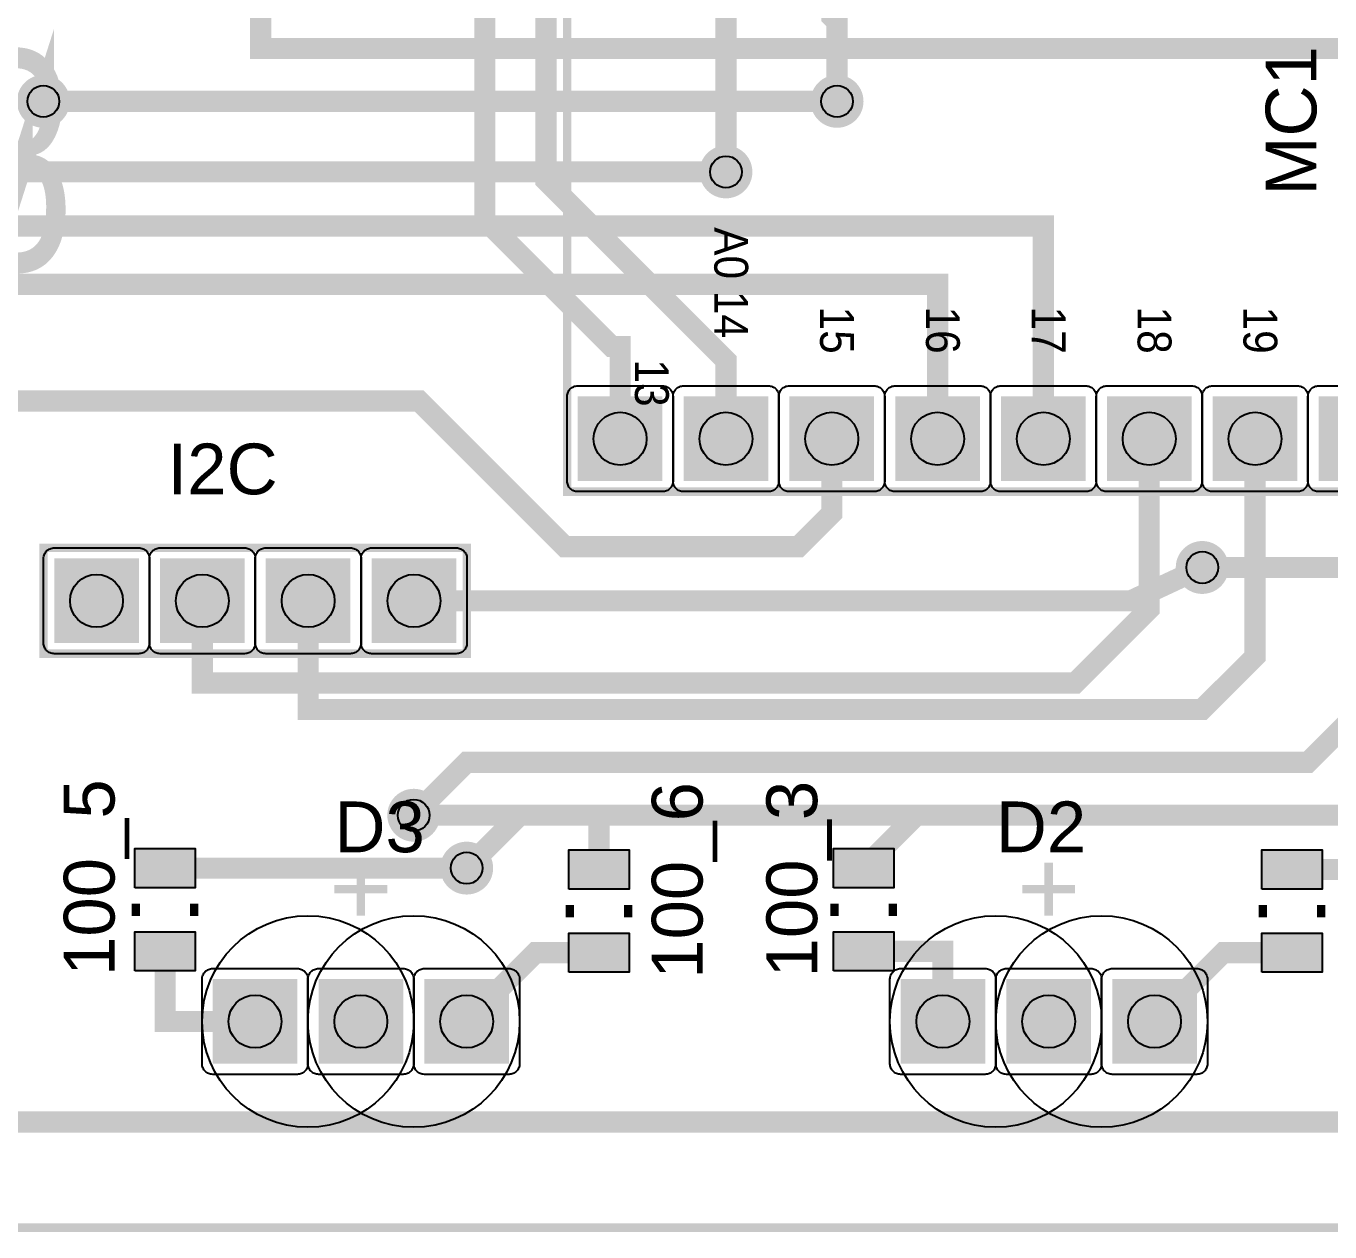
# Model space of a CAD drawing. Header units: inches. Extents: x -1.68 to 1.68, y -1.15 to 1.15.
# Drawn here: x -0.399 to 0.833, y -1.151 to -0.011 of the extents above; entities that cross this region are included whole.
import ezdxf

# ---------------------------------------------------------------- set-up
doc = ezdxf.new("R2010")
doc.units = ezdxf.units.IN
doc.layers.get('0').update_dxf_attribs({"linetype": 'CONTINUOUS'})

# ---------------------------------------------------------------- blocks, each defined once
blk = doc.blocks.new('RPAD')
blk.add_trace([(-0.5, -0.5), (-0.5, 0.5), (0.5, -0.5), (0.5, 0.5)])
blk = doc.blocks.new('EPAD')
at = {"const_width": 0.5}
blk.add_lwpolyline([(-0.25, 0, 1), (0.25, 0, 1)], format="xyb", close=True, dxfattribs=at)

msp = doc.modelspace()

# ---------------------------------------------------------------- linework, layer by layer
for points, const_width in [([(-1.6775, -1.1475), (1.6775, -1.1475), (1.6775, 1.1475), (-1.6775, 1.1475), (-1.6775, -1.1475)], 0.008), ([(-1.6775, -1.1475), (1.6775, -1.1475), (1.6775, 1.1475), (-1.6775, 1.1475), (-1.6775, -1.1475)], 0.008), ([(-1.6775, -1.1475), (1.6775, -1.1475), (1.6775, 1.1475), (-1.6775, 1.1475), (-1.6775, -1.1475)], 0.008), ([(0.1625, -0.401516), (0.1625, -0.314311), (0.154626, -0.314311), (0.034626, -0.194311), (0.034626, 0.383445), (0.084626, 0.433445), (0.586594, 0.433445)], 0.02), ([(0.2625, -0.401516), (0.2625, -0.3275), (0.0925, -0.1575), (0.0925, 0.320453), (0.1425, 0.370453), (0.68502, 0.370453)], 0.02), ([(0.1125, -0.451516), (1.5125, -0.451516), (1.5125, 0.248484), (0.1125, 0.248484), (0.1125, -0.451516)], 0.008), ([(0.1125, -0.451516), (1.5125, -0.451516), (1.5125, 0.248484), (0.1125, 0.248484), (0.1125, -0.451516)], 0.008), ([(0.1125, -0.451516), (1.5125, -0.451516), (1.5125, 0.248484), (0.1125, 0.248484), (0.1125, -0.451516)], 0.008), ([(0.2625, -0.149232), (0.2625, 0.198484)], 0.02), ([(0.3625, 0.198484), (0.3625, -0.0025), (0.3675, -0.0075), (0.3675, -0.0825)], 0.02), ([(-0.177185, 0.118484), (-0.177185, 0.051854), (-0.177185, -0.0325), (0.9175, -0.0325), (0.9675, 0.0175)], 0.02), ([(-0.3825, -0.0825), (-0.3825, -0.078366), (-0.425217, -0.212224), (-0.425217, -0.901201)], 0.02), ([(0.3675, -0.0825), (-0.3825, -0.0825)], 0.02), ([(-0.602382, -0.149232), (0.2625, -0.149232)], 0.02), ([(0.5625, -0.401516), (0.5625, -0.200413), (-1.110256, -0.200413), (-1.159862, -0.25002), (-1.159862, -0.409075)], 0.02), ([(0.4625, -0.401516), (0.4625, -0.255531), (-1.035453, -0.255531), (-1.059862, -0.279941), (-1.059862, -0.409075)], 0.02), ([(0.3625, -0.401516), (0.3625, -0.472067), (0.331004, -0.503563), (0.110217, -0.503563), (-0.027579, -0.365768), (-0.826791, -0.365768)], 0.02), ([(-0.232303, -0.554744), (-0.232303, -0.6325), (0.5925, -0.6325), (0.6625, -0.5625), (0.6625, -0.401516)], 0.02), ([(0.7625, -0.401516), (0.7625, -0.6075), (0.7125, -0.6575), (-0.132303, -0.6575), (-0.132303, -0.554744)], 0.02), ([(-0.0325, -0.7575), (0.0175, -0.7075), (0.1425, -0.7075), (0.8125, -0.7075), (0.8625, -0.6575), (0.8625, -0.401516)], 0.02), ([(0.0175, -0.8075), (0.0675, -0.7575), (0.88876, -0.7575), (0.93876, -0.7075), (0.93876, -0.401516), (0.9625, -0.401516)], 0.02), ([(1.1625, -0.401516), (1.1625, -0.6875), (1.0925, -0.7575), (0.4425, -0.7575), (0.3925, -0.8075)], 0.02), ([(-0.382303, -0.604744), (0.017697, -0.604744), (0.017697, -0.504744), (-0.382303, -0.504744), (-0.382303, -0.604744)], 0.008), ([(-0.382303, -0.604744), (0.017697, -0.604744), (0.017697, -0.504744), (-0.382303, -0.504744), (-0.382303, -0.604744)], 0.008), ([(-0.382303, -0.604744), (0.017697, -0.604744), (0.017697, -0.504744), (-0.382303, -0.504744), (-0.382303, -0.604744)], 0.008), ([(0.712579, -0.523248), (0.645256, -0.554744), (-0.032303, -0.554744)], 0.02), ([(1.118091, -0.523248), (0.712579, -0.523248)], 0.02), ([(1.4625, -0.6575), (1.4625, -0.6525), (1.4425, -0.7375), (1.437803, -1.047505), (-0.5025, -1.0475), (-0.5025, -0.8775)], 0.02), ([(-0.0325, -0.7575), (0.1425, -0.7575), (0.1425, -0.80876)], 0.02), ([(0.0175, -0.8075), (-0.2675, -0.8075)], 0.02), ([(-0.0825, -0.8025), (-0.0825, -0.8525)], 0.008), ([(-0.0825, -0.8025), (-0.0825, -0.8525)], 0.008), ([(-0.0825, -0.8025), (-0.0825, -0.8525)], 0.008), ([(0.5675, -0.8025), (0.5675, -0.8525)], 0.008), ([(0.5675, -0.8025), (0.5675, -0.8525)], 0.008), ([(0.5675, -0.8025), (0.5675, -0.8525)], 0.008), ([(0.7975, -0.80876), (0.8925, -0.80876), (0.89376, -0.8075)], 0.02), ([(-0.1075, -0.8275), (-0.0575, -0.8275)], 0.008), ([(-0.1075, -0.8275), (-0.0575, -0.8275)], 0.008), ([(-0.1075, -0.8275), (-0.0575, -0.8275)], 0.008), ([(0.5425, -0.8275), (0.5925, -0.8275)], 0.008), ([(0.5425, -0.8275), (0.5925, -0.8275)], 0.008), ([(0.5425, -0.8275), (0.5925, -0.8275)], 0.008), ([(-0.295059, -0.852776), (-0.295059, -0.840965)], 0.007874), ([(-0.295059, -0.852776), (-0.295059, -0.840965)], 0.007874), ([(-0.295059, -0.852776), (-0.295059, -0.840965)], 0.007874), ([(-0.239941, -0.852776), (-0.239941, -0.840965)], 0.007874), ([(-0.239941, -0.852776), (-0.239941, -0.840965)], 0.007874), ([(-0.239941, -0.852776), (-0.239941, -0.840965)], 0.007874), ([(0.364941, -0.852776), (0.364941, -0.840965)], 0.007874), ([(0.364941, -0.852776), (0.364941, -0.840965)], 0.007874), ([(0.364941, -0.852776), (0.364941, -0.840965)], 0.007874), ([(0.420059, -0.852776), (0.420059, -0.840965)], 0.007874), ([(0.420059, -0.852776), (0.420059, -0.840965)], 0.007874), ([(0.420059, -0.852776), (0.420059, -0.840965)], 0.007874), ([(0.114941, -0.854035), (0.114941, -0.842224)], 0.007874), ([(0.114941, -0.854035), (0.114941, -0.842224)], 0.007874), ([(0.114941, -0.854035), (0.114941, -0.842224)], 0.007874), ([(0.170059, -0.854035), (0.170059, -0.842224)], 0.007874), ([(0.170059, -0.854035), (0.170059, -0.842224)], 0.007874), ([(0.170059, -0.854035), (0.170059, -0.842224)], 0.007874), ([(0.769941, -0.854035), (0.769941, -0.842224)], 0.007874), ([(0.769941, -0.854035), (0.769941, -0.842224)], 0.007874), ([(0.769941, -0.854035), (0.769941, -0.842224)], 0.007874), ([(0.825059, -0.854035), (0.825059, -0.842224)], 0.007874), ([(0.825059, -0.854035), (0.825059, -0.842224)], 0.007874), ([(0.825059, -0.854035), (0.825059, -0.842224)], 0.007874), ([(-0.1825, -0.9525), (-0.2675, -0.9525), (-0.2675, -0.88624)], 0.02), ([(0.0175, -0.9525), (0.0825, -0.8875), (0.1425, -0.8875)], 0.02), ([(0.4675, -0.9525), (0.4675, -0.88624), (0.3925, -0.88624)], 0.02), ([(0.6675, -0.9525), (0.7325, -0.8875), (0.7975, -0.8875)], 0.02)]:
    msp.add_lwpolyline(points, dxfattribs=dict(const_width=const_width))
for points in [[(0.2025, -0.451516), (0.1225, -0.451516), (0.121461, -0.451465), (0.120456, -0.451317), (0.119489, -0.451075), (0.118565, -0.450744), (0.117688, -0.45033), (0.116864, -0.449835), (0.116096, -0.449265), (0.115391, -0.448625), (0.11475, -0.447919), (0.114181, -0.447152), (0.113687, -0.446328), (0.113272, -0.445451), (0.112941, -0.444527), (0.112699, -0.44356), (0.11255, -0.442555), (0.1125, -0.441516), (0.1125, -0.361516), (0.11255, -0.360476), (0.112699, -0.359471), (0.112941, -0.358504), (0.113272, -0.35758), (0.113687, -0.356704), (0.114181, -0.35588), (0.11475, -0.355113), (0.115391, -0.354406), (0.116096, -0.353766), (0.116864, -0.353197), (0.117688, -0.352702), (0.118565, -0.352287), (0.119489, -0.351957), (0.120456, -0.351715), (0.121461, -0.351566), (0.1225, -0.351516), (0.2025, -0.351516), (0.203539, -0.351566), (0.204544, -0.351715), (0.205511, -0.351957), (0.206435, -0.352287), (0.207312, -0.352702), (0.208136, -0.353197), (0.208904, -0.353766), (0.209609, -0.354406), (0.21025, -0.355113), (0.210819, -0.35588), (0.211313, -0.356704), (0.211728, -0.35758), (0.212059, -0.358504), (0.212301, -0.359471), (0.21245, -0.360476), (0.2125, -0.361516), (0.2125, -0.441516), (0.21245, -0.442555), (0.212301, -0.44356), (0.212059, -0.444527), (0.211728, -0.445451), (0.211313, -0.446328), (0.210819, -0.447152), (0.21025, -0.447919), (0.209609, -0.448625), (0.208904, -0.449265), (0.208136, -0.449835), (0.207312, -0.45033), (0.206435, -0.450744), (0.205511, -0.451075), (0.204544, -0.451317), (0.203539, -0.451465), (0.2025, -0.451516)], [(0.3025, -0.451516), (0.2225, -0.451516), (0.221461, -0.451465), (0.220456, -0.451317), (0.219489, -0.451075), (0.218565, -0.450744), (0.217688, -0.45033), (0.216864, -0.449835), (0.216096, -0.449265), (0.215391, -0.448625), (0.21475, -0.447919), (0.214181, -0.447152), (0.213687, -0.446328), (0.213272, -0.445451), (0.212941, -0.444527), (0.212699, -0.44356), (0.21255, -0.442555), (0.2125, -0.441516), (0.2125, -0.361516), (0.21255, -0.360476), (0.212699, -0.359471), (0.212941, -0.358504), (0.213272, -0.35758), (0.213687, -0.356704), (0.214181, -0.35588), (0.21475, -0.355113), (0.215391, -0.354406), (0.216096, -0.353766), (0.216864, -0.353197), (0.217688, -0.352702), (0.218565, -0.352287), (0.219489, -0.351957), (0.220456, -0.351715), (0.221461, -0.351566), (0.2225, -0.351516), (0.3025, -0.351516), (0.303539, -0.351566), (0.304544, -0.351715), (0.305511, -0.351957), (0.306435, -0.352287), (0.307312, -0.352702), (0.308136, -0.353197), (0.308904, -0.353766), (0.309609, -0.354406), (0.31025, -0.355113), (0.310819, -0.35588), (0.311313, -0.356704), (0.311728, -0.35758), (0.312059, -0.358504), (0.312301, -0.359471), (0.31245, -0.360476), (0.3125, -0.361516), (0.3125, -0.441516), (0.31245, -0.442555), (0.312301, -0.44356), (0.312059, -0.444527), (0.311728, -0.445451), (0.311313, -0.446328), (0.310819, -0.447152), (0.31025, -0.447919), (0.309609, -0.448625), (0.308904, -0.449265), (0.308136, -0.449835), (0.307312, -0.45033), (0.306435, -0.450744), (0.305511, -0.451075), (0.304544, -0.451317), (0.303539, -0.451465), (0.3025, -0.451516)], [(0.4025, -0.451516), (0.3225, -0.451516), (0.321461, -0.451465), (0.320456, -0.451317), (0.319489, -0.451075), (0.318565, -0.450744), (0.317688, -0.45033), (0.316864, -0.449835), (0.316096, -0.449265), (0.315391, -0.448625), (0.31475, -0.447919), (0.314181, -0.447152), (0.313687, -0.446328), (0.313272, -0.445451), (0.312941, -0.444527), (0.312699, -0.44356), (0.31255, -0.442555), (0.3125, -0.441516), (0.3125, -0.361516), (0.31255, -0.360476), (0.312699, -0.359471), (0.312941, -0.358504), (0.313272, -0.35758), (0.313687, -0.356704), (0.314181, -0.35588), (0.31475, -0.355113), (0.315391, -0.354406), (0.316096, -0.353766), (0.316864, -0.353197), (0.317688, -0.352702), (0.318565, -0.352287), (0.319489, -0.351957), (0.320456, -0.351715), (0.321461, -0.351566), (0.3225, -0.351516), (0.4025, -0.351516), (0.403539, -0.351566), (0.404545, -0.351715), (0.405511, -0.351957), (0.406435, -0.352287), (0.407312, -0.352702), (0.408136, -0.353197), (0.408904, -0.353766), (0.409609, -0.354406), (0.41025, -0.355113), (0.410819, -0.35588), (0.411313, -0.356704), (0.411728, -0.35758), (0.412059, -0.358504), (0.412301, -0.359471), (0.41245, -0.360476), (0.4125, -0.361516), (0.4125, -0.441516), (0.41245, -0.442555), (0.412301, -0.44356), (0.412059, -0.444527), (0.411728, -0.445451), (0.411313, -0.446328), (0.410819, -0.447152), (0.41025, -0.447919), (0.409609, -0.448625), (0.408904, -0.449265), (0.408136, -0.449835), (0.407312, -0.45033), (0.406435, -0.450744), (0.405511, -0.451075), (0.404545, -0.451317), (0.403539, -0.451465), (0.4025, -0.451516)], [(0.5025, -0.451516), (0.4225, -0.451516), (0.421461, -0.451465), (0.420456, -0.451317), (0.419489, -0.451075), (0.418565, -0.450744), (0.417688, -0.45033), (0.416864, -0.449835), (0.416096, -0.449265), (0.415391, -0.448625), (0.41475, -0.447919), (0.414181, -0.447152), (0.413687, -0.446328), (0.413272, -0.445451), (0.412941, -0.444527), (0.412699, -0.44356), (0.41255, -0.442555), (0.4125, -0.441516), (0.4125, -0.361516), (0.41255, -0.360476), (0.412699, -0.359471), (0.412941, -0.358504), (0.413272, -0.35758), (0.413687, -0.356704), (0.414181, -0.35588), (0.41475, -0.355113), (0.415391, -0.354406), (0.416096, -0.353766), (0.416864, -0.353197), (0.417688, -0.352702), (0.418565, -0.352287), (0.419489, -0.351957), (0.420456, -0.351715), (0.421461, -0.351566), (0.4225, -0.351516), (0.5025, -0.351516), (0.503539, -0.351566), (0.504544, -0.351715), (0.505511, -0.351957), (0.506435, -0.352287), (0.507312, -0.352702), (0.508136, -0.353197), (0.508904, -0.353766), (0.509609, -0.354406), (0.51025, -0.355113), (0.510819, -0.35588), (0.511313, -0.356704), (0.511728, -0.35758), (0.512059, -0.358504), (0.512301, -0.359471), (0.51245, -0.360476), (0.5125, -0.361516), (0.5125, -0.441516), (0.51245, -0.442555), (0.512301, -0.44356), (0.512059, -0.444527), (0.511728, -0.445451), (0.511313, -0.446328), (0.510819, -0.447152), (0.51025, -0.447919), (0.509609, -0.448625), (0.508904, -0.449265), (0.508136, -0.449835), (0.507312, -0.45033), (0.506435, -0.450744), (0.505511, -0.451075), (0.504544, -0.451317), (0.503539, -0.451465), (0.5025, -0.451516)], [(0.6025, -0.451516), (0.5225, -0.451516), (0.521461, -0.451465), (0.520456, -0.451317), (0.519489, -0.451075), (0.518565, -0.450744), (0.517688, -0.45033), (0.516864, -0.449835), (0.516096, -0.449265), (0.515391, -0.448625), (0.51475, -0.447919), (0.514181, -0.447152), (0.513687, -0.446328), (0.513272, -0.445451), (0.512941, -0.444527), (0.512699, -0.44356), (0.51255, -0.442555), (0.5125, -0.441516), (0.5125, -0.361516), (0.51255, -0.360476), (0.512699, -0.359471), (0.512941, -0.358504), (0.513272, -0.35758), (0.513687, -0.356704), (0.514181, -0.35588), (0.51475, -0.355113), (0.515391, -0.354406), (0.516096, -0.353766), (0.516864, -0.353197), (0.517688, -0.352702), (0.518565, -0.352287), (0.519489, -0.351957), (0.520456, -0.351715), (0.521461, -0.351566), (0.5225, -0.351516), (0.6025, -0.351516), (0.603539, -0.351566), (0.604544, -0.351715), (0.605511, -0.351957), (0.606435, -0.352287), (0.607312, -0.352702), (0.608136, -0.353197), (0.608904, -0.353766), (0.609609, -0.354406), (0.61025, -0.355113), (0.610819, -0.35588), (0.611313, -0.356704), (0.611728, -0.35758), (0.612059, -0.358504), (0.612301, -0.359471), (0.61245, -0.360476), (0.6125, -0.361516), (0.6125, -0.441516), (0.61245, -0.442555), (0.612301, -0.44356), (0.612059, -0.444527), (0.611728, -0.445451), (0.611313, -0.446328), (0.610819, -0.447152), (0.61025, -0.447919), (0.609609, -0.448625), (0.608904, -0.449265), (0.608136, -0.449835), (0.607312, -0.45033), (0.606435, -0.450744), (0.605511, -0.451075), (0.604544, -0.451317), (0.603539, -0.451465), (0.6025, -0.451516)], [(0.7025, -0.451516), (0.6225, -0.451516), (0.621461, -0.451465), (0.620456, -0.451317), (0.619489, -0.451075), (0.618565, -0.450744), (0.617688, -0.45033), (0.616864, -0.449835), (0.616096, -0.449265), (0.615391, -0.448625), (0.61475, -0.447919), (0.614181, -0.447152), (0.613687, -0.446328), (0.613272, -0.445451), (0.612941, -0.444527), (0.612699, -0.44356), (0.61255, -0.442555), (0.6125, -0.441516), (0.6125, -0.361516), (0.61255, -0.360476), (0.612699, -0.359471), (0.612941, -0.358504), (0.613272, -0.35758), (0.613687, -0.356704), (0.614181, -0.35588), (0.61475, -0.355113), (0.615391, -0.354406), (0.616096, -0.353766), (0.616864, -0.353197), (0.617688, -0.352702), (0.618565, -0.352287), (0.619489, -0.351957), (0.620456, -0.351715), (0.621461, -0.351566), (0.6225, -0.351516), (0.7025, -0.351516), (0.703539, -0.351566), (0.704544, -0.351715), (0.705511, -0.351957), (0.706435, -0.352287), (0.707312, -0.352702), (0.708136, -0.353197), (0.708904, -0.353766), (0.709609, -0.354406), (0.71025, -0.355113), (0.710819, -0.35588), (0.711313, -0.356704), (0.711728, -0.35758), (0.712059, -0.358504), (0.712301, -0.359471), (0.71245, -0.360476), (0.7125, -0.361516), (0.7125, -0.441516), (0.71245, -0.442555), (0.712301, -0.44356), (0.712059, -0.444527), (0.711728, -0.445451), (0.711313, -0.446328), (0.710819, -0.447152), (0.71025, -0.447919), (0.709609, -0.448625), (0.708904, -0.449265), (0.708136, -0.449835), (0.707312, -0.45033), (0.706435, -0.450744), (0.705511, -0.451075), (0.704544, -0.451317), (0.703539, -0.451465), (0.7025, -0.451516)], [(0.8025, -0.451516), (0.7225, -0.451516), (0.721461, -0.451465), (0.720456, -0.451317), (0.719489, -0.451075), (0.718565, -0.450744), (0.717688, -0.45033), (0.716864, -0.449835), (0.716096, -0.449265), (0.715391, -0.448625), (0.71475, -0.447919), (0.714181, -0.447152), (0.713687, -0.446328), (0.713272, -0.445451), (0.712941, -0.444527), (0.712699, -0.44356), (0.71255, -0.442555), (0.7125, -0.441516), (0.7125, -0.361516), (0.71255, -0.360476), (0.712699, -0.359471), (0.712941, -0.358504), (0.713272, -0.35758), (0.713687, -0.356704), (0.714181, -0.35588), (0.71475, -0.355113), (0.715391, -0.354406), (0.716096, -0.353766), (0.716864, -0.353197), (0.717688, -0.352702), (0.718565, -0.352287), (0.719489, -0.351957), (0.720456, -0.351715), (0.721461, -0.351566), (0.7225, -0.351516), (0.8025, -0.351516), (0.803539, -0.351566), (0.804545, -0.351715), (0.805511, -0.351957), (0.806435, -0.352287), (0.807312, -0.352702), (0.808136, -0.353197), (0.808904, -0.353766), (0.809609, -0.354406), (0.81025, -0.355113), (0.810819, -0.35588), (0.811313, -0.356704), (0.811728, -0.35758), (0.812059, -0.358504), (0.812301, -0.359471), (0.81245, -0.360476), (0.8125, -0.361516), (0.8125, -0.441516), (0.81245, -0.442555), (0.812301, -0.44356), (0.812059, -0.444527), (0.811728, -0.445451), (0.811313, -0.446328), (0.810819, -0.447152), (0.81025, -0.447919), (0.809609, -0.448625), (0.808904, -0.449265), (0.808136, -0.449835), (0.807312, -0.45033), (0.806435, -0.450744), (0.805511, -0.451075), (0.804545, -0.451317), (0.803539, -0.451465), (0.8025, -0.451516)], [(-0.292303, -0.604744), (-0.372303, -0.604744), (-0.373343, -0.604694), (-0.374348, -0.604545), (-0.375315, -0.604303), (-0.376239, -0.603972), (-0.377115, -0.603558), (-0.377939, -0.603063), (-0.378707, -0.602494), (-0.379413, -0.601854), (-0.380053, -0.601147), (-0.380622, -0.60038), (-0.381117, -0.599556), (-0.381532, -0.59868), (-0.381862, -0.597755), (-0.382104, -0.596789), (-0.382253, -0.595783), (-0.382303, -0.594744), (-0.382303, -0.514744), (-0.382253, -0.513705), (-0.382104, -0.5127), (-0.381862, -0.511733), (-0.381532, -0.510809), (-0.381117, -0.509932), (-0.380622, -0.509108), (-0.380053, -0.508341), (-0.379413, -0.507635), (-0.378707, -0.506994), (-0.377939, -0.506425), (-0.377115, -0.50593), (-0.376239, -0.505516), (-0.375315, -0.505185), (-0.374348, -0.504943), (-0.373343, -0.504794), (-0.372303, -0.504744), (-0.292303, -0.504744), (-0.291264, -0.504794), (-0.290259, -0.504943), (-0.289292, -0.505185), (-0.288368, -0.505516), (-0.287491, -0.50593), (-0.286667, -0.506425), (-0.2859, -0.506994), (-0.285194, -0.507635), (-0.284554, -0.508341), (-0.283984, -0.509108), (-0.28349, -0.509932), (-0.283075, -0.510809), (-0.282744, -0.511733), (-0.282502, -0.5127), (-0.282354, -0.513705), (-0.282303, -0.514744), (-0.282303, -0.594744), (-0.282354, -0.595783), (-0.282502, -0.596789), (-0.282744, -0.597755), (-0.283075, -0.59868), (-0.28349, -0.599556), (-0.283984, -0.60038), (-0.284554, -0.601147), (-0.285194, -0.601854), (-0.2859, -0.602494), (-0.286667, -0.603063), (-0.287491, -0.603558), (-0.288368, -0.603972), (-0.289292, -0.604303), (-0.290259, -0.604545), (-0.291264, -0.604694), (-0.292303, -0.604744)], [(-0.192303, -0.604744), (-0.272303, -0.604744), (-0.273343, -0.604694), (-0.274348, -0.604545), (-0.275315, -0.604303), (-0.276239, -0.603972), (-0.277115, -0.603558), (-0.277939, -0.603063), (-0.278707, -0.602494), (-0.279413, -0.601854), (-0.280053, -0.601147), (-0.280622, -0.60038), (-0.281117, -0.599556), (-0.281531, -0.59868), (-0.281862, -0.597755), (-0.282104, -0.596789), (-0.282253, -0.595783), (-0.282303, -0.594744), (-0.282303, -0.514744), (-0.282253, -0.513705), (-0.282104, -0.5127), (-0.281862, -0.511733), (-0.281531, -0.510809), (-0.281117, -0.509932), (-0.280622, -0.509108), (-0.280053, -0.508341), (-0.279413, -0.507635), (-0.278707, -0.506994), (-0.277939, -0.506425), (-0.277115, -0.50593), (-0.276239, -0.505516), (-0.275315, -0.505185), (-0.274348, -0.504943), (-0.273343, -0.504794), (-0.272303, -0.504744), (-0.192303, -0.504744), (-0.191264, -0.504794), (-0.190259, -0.504943), (-0.189292, -0.505185), (-0.188368, -0.505516), (-0.187491, -0.50593), (-0.186667, -0.506425), (-0.1859, -0.506994), (-0.185194, -0.507635), (-0.184554, -0.508341), (-0.183984, -0.509108), (-0.18349, -0.509932), (-0.183075, -0.510809), (-0.182744, -0.511733), (-0.182502, -0.5127), (-0.182354, -0.513705), (-0.182303, -0.514744), (-0.182303, -0.594744), (-0.182354, -0.595783), (-0.182502, -0.596789), (-0.182744, -0.597755), (-0.183075, -0.59868), (-0.18349, -0.599556), (-0.183984, -0.60038), (-0.184554, -0.601147), (-0.185194, -0.601854), (-0.1859, -0.602494), (-0.186667, -0.603063), (-0.187491, -0.603558), (-0.188368, -0.603972), (-0.189292, -0.604303), (-0.190259, -0.604545), (-0.191264, -0.604694), (-0.192303, -0.604744)], [(-0.092303, -0.604744), (-0.172303, -0.604744), (-0.173343, -0.604694), (-0.174348, -0.604545), (-0.175315, -0.604303), (-0.176239, -0.603972), (-0.177115, -0.603558), (-0.177939, -0.603063), (-0.178707, -0.602494), (-0.179413, -0.601854), (-0.180053, -0.601147), (-0.180622, -0.60038), (-0.181117, -0.599556), (-0.181531, -0.59868), (-0.181862, -0.597755), (-0.182104, -0.596789), (-0.182253, -0.595783), (-0.182303, -0.594744), (-0.182303, -0.514744), (-0.182253, -0.513705), (-0.182104, -0.5127), (-0.181862, -0.511733), (-0.181531, -0.510809), (-0.181117, -0.509932), (-0.180622, -0.509108), (-0.180053, -0.508341), (-0.179413, -0.507635), (-0.178707, -0.506994), (-0.177939, -0.506425), (-0.177115, -0.50593), (-0.176239, -0.505516), (-0.175315, -0.505185), (-0.174348, -0.504943), (-0.173343, -0.504794), (-0.172303, -0.504744), (-0.092303, -0.504744), (-0.091264, -0.504794), (-0.090259, -0.504943), (-0.089292, -0.505185), (-0.088368, -0.505516), (-0.087491, -0.50593), (-0.086667, -0.506425), (-0.0859, -0.506994), (-0.085194, -0.507635), (-0.084554, -0.508341), (-0.083984, -0.509108), (-0.08349, -0.509932), (-0.083075, -0.510809), (-0.082744, -0.511733), (-0.082502, -0.5127), (-0.082354, -0.513705), (-0.082303, -0.514744), (-0.082303, -0.594744), (-0.082354, -0.595783), (-0.082502, -0.596789), (-0.082744, -0.597755), (-0.083075, -0.59868), (-0.08349, -0.599556), (-0.083984, -0.60038), (-0.084554, -0.601147), (-0.085194, -0.601854), (-0.0859, -0.602494), (-0.086667, -0.603063), (-0.087491, -0.603558), (-0.088368, -0.603972), (-0.089292, -0.604303), (-0.090259, -0.604545), (-0.091264, -0.604694), (-0.092303, -0.604744)], [(0.007697, -0.604744), (-0.072303, -0.604744), (-0.073343, -0.604694), (-0.074348, -0.604545), (-0.075315, -0.604303), (-0.076239, -0.603972), (-0.077115, -0.603558), (-0.077939, -0.603063), (-0.078707, -0.602494), (-0.079413, -0.601854), (-0.080053, -0.601147), (-0.080622, -0.60038), (-0.081117, -0.599556), (-0.081531, -0.59868), (-0.081862, -0.597755), (-0.082104, -0.596789), (-0.082253, -0.595783), (-0.082303, -0.594744), (-0.082303, -0.514744), (-0.082253, -0.513705), (-0.082104, -0.5127), (-0.081862, -0.511733), (-0.081531, -0.510809), (-0.081117, -0.509932), (-0.080622, -0.509108), (-0.080053, -0.508341), (-0.079413, -0.507635), (-0.078707, -0.506994), (-0.077939, -0.506425), (-0.077115, -0.50593), (-0.076239, -0.505516), (-0.075315, -0.505185), (-0.074348, -0.504943), (-0.073343, -0.504794), (-0.072303, -0.504744), (0.007697, -0.504744), (0.008736, -0.504794), (0.009741, -0.504943), (0.010708, -0.505185), (0.011632, -0.505516), (0.012509, -0.50593), (0.013333, -0.506425), (0.0141, -0.506994), (0.014806, -0.507635), (0.015446, -0.508341), (0.016016, -0.509108), (0.01651, -0.509932), (0.016925, -0.510809), (0.017256, -0.511733), (0.017498, -0.5127), (0.017646, -0.513705), (0.017697, -0.514744), (0.017697, -0.594744), (0.017646, -0.595783), (0.017498, -0.596789), (0.017256, -0.597755), (0.016925, -0.59868), (0.01651, -0.599556), (0.016016, -0.60038), (0.015446, -0.601147), (0.014806, -0.601854), (0.0141, -0.602494), (0.013333, -0.603063), (0.012509, -0.603558), (0.011632, -0.603972), (0.010708, -0.604303), (0.009741, -0.604545), (0.008736, -0.604694), (0.007697, -0.604744)], [(-0.296, -0.826), (-0.296, -0.789), (-0.239, -0.789), (-0.239, -0.826), (-0.296, -0.826)], [(0.114, -0.82726), (0.114, -0.79026), (0.171, -0.79026), (0.171, -0.82726), (0.114, -0.82726)], [(0.364, -0.826), (0.364, -0.789), (0.421, -0.789), (0.421, -0.826), (0.364, -0.826)], [(0.769, -0.82726), (0.769, -0.79026), (0.826, -0.79026), (0.826, -0.82726), (0.769, -0.82726)], [(-0.296, -0.90474), (-0.296, -0.86774), (-0.239, -0.86774), (-0.239, -0.90474), (-0.296, -0.90474)], [(0.114, -0.906), (0.114, -0.869), (0.171, -0.869), (0.171, -0.906), (0.114, -0.906)], [(0.364, -0.90474), (0.364, -0.86774), (0.421, -0.86774), (0.421, -0.90474), (0.364, -0.90474)], [(0.769, -0.906), (0.769, -0.869), (0.826, -0.869), (0.826, -0.906), (0.769, -0.906)], [(-0.2225, -0.9025), (-0.1425, -0.9025), (-0.141461, -0.90255), (-0.140456, -0.902699), (-0.139489, -0.902941), (-0.138565, -0.903272), (-0.137688, -0.903686), (-0.136864, -0.904181), (-0.136096, -0.90475), (-0.135391, -0.905391), (-0.13475, -0.906097), (-0.134181, -0.906864), (-0.133687, -0.907688), (-0.133272, -0.908565), (-0.132941, -0.909489), (-0.132699, -0.910456), (-0.13255, -0.911461), (-0.1325, -0.9125), (-0.1325, -0.9925), (-0.13255, -0.993539), (-0.132699, -0.994545), (-0.132941, -0.995511), (-0.133272, -0.996435), (-0.133687, -0.997312), (-0.134181, -0.998136), (-0.13475, -0.998903), (-0.135391, -0.999609), (-0.136096, -1.00025), (-0.136864, -1.000819), (-0.137688, -1.001314), (-0.138565, -1.001728), (-0.139489, -1.002059), (-0.140456, -1.002301), (-0.141461, -1.00245), (-0.1425, -1.0025), (-0.2225, -1.0025), (-0.223539, -1.00245), (-0.224544, -1.002301), (-0.225511, -1.002059), (-0.226435, -1.001728), (-0.227312, -1.001314), (-0.228136, -1.000819), (-0.228904, -1.00025), (-0.229609, -0.999609), (-0.23025, -0.998903), (-0.230819, -0.998136), (-0.231313, -0.997312), (-0.231728, -0.996435), (-0.232059, -0.995511), (-0.232301, -0.994545), (-0.23245, -0.993539), (-0.2325, -0.9925), (-0.2325, -0.9125), (-0.23245, -0.911461), (-0.232301, -0.910456), (-0.232059, -0.909489), (-0.231728, -0.908565), (-0.231313, -0.907688), (-0.230819, -0.906864), (-0.23025, -0.906097), (-0.229609, -0.905391), (-0.228904, -0.90475), (-0.228136, -0.904181), (-0.227312, -0.903686), (-0.226435, -0.903272), (-0.225511, -0.902941), (-0.224544, -0.902699), (-0.223539, -0.90255), (-0.2225, -0.9025)], [(-0.1225, -0.9025), (-0.0425, -0.9025), (-0.041461, -0.90255), (-0.040456, -0.902699), (-0.039489, -0.902941), (-0.038565, -0.903272), (-0.037688, -0.903686), (-0.036864, -0.904181), (-0.036096, -0.90475), (-0.035391, -0.905391), (-0.03475, -0.906097), (-0.034181, -0.906864), (-0.033687, -0.907688), (-0.033272, -0.908565), (-0.032941, -0.909489), (-0.032699, -0.910456), (-0.03255, -0.911461), (-0.0325, -0.9125), (-0.0325, -0.9925), (-0.03255, -0.993539), (-0.032699, -0.994545), (-0.032941, -0.995511), (-0.033272, -0.996435), (-0.033687, -0.997312), (-0.034181, -0.998136), (-0.03475, -0.998903), (-0.035391, -0.999609), (-0.036096, -1.00025), (-0.036864, -1.000819), (-0.037688, -1.001314), (-0.038565, -1.001728), (-0.039489, -1.002059), (-0.040456, -1.002301), (-0.041461, -1.00245), (-0.0425, -1.0025), (-0.1225, -1.0025), (-0.123539, -1.00245), (-0.124544, -1.002301), (-0.125511, -1.002059), (-0.126435, -1.001728), (-0.127312, -1.001314), (-0.128136, -1.000819), (-0.128904, -1.00025), (-0.129609, -0.999609), (-0.13025, -0.998903), (-0.130819, -0.998136), (-0.131313, -0.997312), (-0.131728, -0.996435), (-0.132059, -0.995511), (-0.132301, -0.994545), (-0.13245, -0.993539), (-0.1325, -0.9925), (-0.1325, -0.9125), (-0.13245, -0.911461), (-0.132301, -0.910456), (-0.132059, -0.909489), (-0.131728, -0.908565), (-0.131313, -0.907688), (-0.130819, -0.906864), (-0.13025, -0.906097), (-0.129609, -0.905391), (-0.128904, -0.90475), (-0.128136, -0.904181), (-0.127312, -0.903686), (-0.126435, -0.903272), (-0.125511, -0.902941), (-0.124544, -0.902699), (-0.123539, -0.90255), (-0.1225, -0.9025)], [(-0.0225, -0.9025), (0.0575, -0.9025), (0.058539, -0.90255), (0.059544, -0.902699), (0.060511, -0.902941), (0.061435, -0.903272), (0.062312, -0.903686), (0.063136, -0.904181), (0.063904, -0.90475), (0.064609, -0.905391), (0.06525, -0.906097), (0.065819, -0.906864), (0.066313, -0.907688), (0.066728, -0.908565), (0.067059, -0.909489), (0.067301, -0.910456), (0.06745, -0.911461), (0.0675, -0.9125), (0.0675, -0.9925), (0.06745, -0.993539), (0.067301, -0.994545), (0.067059, -0.995511), (0.066728, -0.996435), (0.066313, -0.997312), (0.065819, -0.998136), (0.06525, -0.998903), (0.064609, -0.999609), (0.063904, -1.00025), (0.063136, -1.000819), (0.062312, -1.001314), (0.061435, -1.001728), (0.060511, -1.002059), (0.059544, -1.002301), (0.058539, -1.00245), (0.0575, -1.0025), (-0.0225, -1.0025), (-0.023539, -1.00245), (-0.024544, -1.002301), (-0.025511, -1.002059), (-0.026435, -1.001728), (-0.027312, -1.001314), (-0.028136, -1.000819), (-0.028904, -1.00025), (-0.029609, -0.999609), (-0.03025, -0.998903), (-0.030819, -0.998136), (-0.031313, -0.997312), (-0.031728, -0.996435), (-0.032059, -0.995511), (-0.032301, -0.994545), (-0.03245, -0.993539), (-0.0325, -0.9925), (-0.0325, -0.9125), (-0.03245, -0.911461), (-0.032301, -0.910456), (-0.032059, -0.909489), (-0.031728, -0.908565), (-0.031313, -0.907688), (-0.030819, -0.906864), (-0.03025, -0.906097), (-0.029609, -0.905391), (-0.028904, -0.90475), (-0.028136, -0.904181), (-0.027312, -0.903686), (-0.026435, -0.903272), (-0.025511, -0.902941), (-0.024544, -0.902699), (-0.023539, -0.90255), (-0.0225, -0.9025)], [(0.4275, -0.9025), (0.5075, -0.9025), (0.508539, -0.90255), (0.509544, -0.902699), (0.510511, -0.902941), (0.511435, -0.903272), (0.512312, -0.903686), (0.513136, -0.904181), (0.513904, -0.90475), (0.514609, -0.905391), (0.51525, -0.906097), (0.515819, -0.906864), (0.516313, -0.907688), (0.516728, -0.908565), (0.517059, -0.909489), (0.517301, -0.910456), (0.51745, -0.911461), (0.5175, -0.9125), (0.5175, -0.9925), (0.51745, -0.993539), (0.517301, -0.994545), (0.517059, -0.995511), (0.516728, -0.996435), (0.516313, -0.997312), (0.515819, -0.998136), (0.51525, -0.998903), (0.514609, -0.999609), (0.513904, -1.00025), (0.513136, -1.000819), (0.512312, -1.001314), (0.511435, -1.001728), (0.510511, -1.002059), (0.509544, -1.002301), (0.508539, -1.00245), (0.5075, -1.0025), (0.4275, -1.0025), (0.426461, -1.00245), (0.425456, -1.002301), (0.424489, -1.002059), (0.423565, -1.001728), (0.422688, -1.001314), (0.421864, -1.000819), (0.421096, -1.00025), (0.420391, -0.999609), (0.41975, -0.998903), (0.419181, -0.998136), (0.418687, -0.997312), (0.418272, -0.996435), (0.417941, -0.995511), (0.417699, -0.994545), (0.41755, -0.993539), (0.4175, -0.9925), (0.4175, -0.9125), (0.41755, -0.911461), (0.417699, -0.910456), (0.417941, -0.909489), (0.418272, -0.908565), (0.418687, -0.907688), (0.419181, -0.906864), (0.41975, -0.906097), (0.420391, -0.905391), (0.421096, -0.90475), (0.421864, -0.904181), (0.422688, -0.903686), (0.423565, -0.903272), (0.424489, -0.902941), (0.425456, -0.902699), (0.426461, -0.90255), (0.4275, -0.9025)], [(0.5275, -0.9025), (0.6075, -0.9025), (0.608539, -0.90255), (0.609545, -0.902699), (0.610511, -0.902941), (0.611435, -0.903272), (0.612312, -0.903686), (0.613136, -0.904181), (0.613904, -0.90475), (0.614609, -0.905391), (0.61525, -0.906097), (0.615819, -0.906864), (0.616313, -0.907688), (0.616728, -0.908565), (0.617059, -0.909489), (0.617301, -0.910456), (0.61745, -0.911461), (0.6175, -0.9125), (0.6175, -0.9925), (0.61745, -0.993539), (0.617301, -0.994545), (0.617059, -0.995511), (0.616728, -0.996435), (0.616313, -0.997312), (0.615819, -0.998136), (0.61525, -0.998903), (0.614609, -0.999609), (0.613904, -1.00025), (0.613136, -1.000819), (0.612312, -1.001314), (0.611435, -1.001728), (0.610511, -1.002059), (0.609545, -1.002301), (0.608539, -1.00245), (0.6075, -1.0025), (0.5275, -1.0025), (0.526461, -1.00245), (0.525456, -1.002301), (0.524489, -1.002059), (0.523565, -1.001728), (0.522688, -1.001314), (0.521864, -1.000819), (0.521096, -1.00025), (0.520391, -0.999609), (0.51975, -0.998903), (0.519181, -0.998136), (0.518687, -0.997312), (0.518272, -0.996435), (0.517941, -0.995511), (0.517699, -0.994545), (0.51755, -0.993539), (0.5175, -0.9925), (0.5175, -0.9125), (0.51755, -0.911461), (0.517699, -0.910456), (0.517941, -0.909489), (0.518272, -0.908565), (0.518687, -0.907688), (0.519181, -0.906864), (0.51975, -0.906097), (0.520391, -0.905391), (0.521096, -0.90475), (0.521864, -0.904181), (0.522688, -0.903686), (0.523565, -0.903272), (0.524489, -0.902941), (0.525456, -0.902699), (0.526461, -0.90255), (0.5275, -0.9025)], [(0.6275, -0.9025), (0.7075, -0.9025), (0.708539, -0.90255), (0.709544, -0.902699), (0.710511, -0.902941), (0.711435, -0.903272), (0.712312, -0.903686), (0.713136, -0.904181), (0.713904, -0.90475), (0.714609, -0.905391), (0.71525, -0.906097), (0.715819, -0.906864), (0.716313, -0.907688), (0.716728, -0.908565), (0.717059, -0.909489), (0.717301, -0.910456), (0.71745, -0.911461), (0.7175, -0.9125), (0.7175, -0.9925), (0.71745, -0.993539), (0.717301, -0.994545), (0.717059, -0.995511), (0.716728, -0.996435), (0.716313, -0.997312), (0.715819, -0.998136), (0.71525, -0.998903), (0.714609, -0.999609), (0.713904, -1.00025), (0.713136, -1.000819), (0.712312, -1.001314), (0.711435, -1.001728), (0.710511, -1.002059), (0.709544, -1.002301), (0.708539, -1.00245), (0.7075, -1.0025), (0.6275, -1.0025), (0.626461, -1.00245), (0.625455, -1.002301), (0.624489, -1.002059), (0.623565, -1.001728), (0.622688, -1.001314), (0.621864, -1.000819), (0.621096, -1.00025), (0.620391, -0.999609), (0.61975, -0.998903), (0.619181, -0.998136), (0.618687, -0.997312), (0.618272, -0.996435), (0.617941, -0.995511), (0.617699, -0.994545), (0.61755, -0.993539), (0.6175, -0.9925), (0.6175, -0.9125), (0.61755, -0.911461), (0.617699, -0.910456), (0.617941, -0.909489), (0.618272, -0.908565), (0.618687, -0.907688), (0.619181, -0.906864), (0.61975, -0.906097), (0.620391, -0.905391), (0.621096, -0.90475), (0.621864, -0.904181), (0.622688, -0.903686), (0.623565, -0.903272), (0.624489, -0.902941), (0.625455, -0.902699), (0.626461, -0.90255), (0.6275, -0.9025)]]:
    msp.add_lwpolyline(points, close=True)
msp.add_lwpolyline([(0.9025, -0.451516), (0.8225, -0.451516), (0.821461, -0.451465), (0.820455, -0.451317), (0.819489, -0.451075), (0.818565, -0.450744), (0.817688, -0.45033), (0.816864, -0.449835), (0.816096, -0.449265), (0.815391, -0.448625), (0.81475, -0.447919), (0.814181, -0.447152), (0.813687, -0.446328), (0.813272, -0.445451), (0.812941, -0.444527), (0.812699, -0.44356), (0.81255, -0.442555), (0.8125, -0.441516), (0.8125, -0.361516), (0.81255, -0.360476), (0.812699, -0.359471), (0.812941, -0.358504), (0.813272, -0.35758), (0.813687, -0.356704), (0.814181, -0.35588), (0.81475, -0.355113), (0.815391, -0.354406), (0.816096, -0.353766), (0.816864, -0.353197), (0.817688, -0.352702), (0.818565, -0.352287), (0.819489, -0.351957), (0.820455, -0.351715), (0.821461, -0.351566), (0.8225, -0.351516), (0.9025, -0.351516)])
for centre, radius in [((-0.3825, -0.0825), 0.015), ((0.3675, -0.0825), 0.015), ((0.2625, -0.149232), 0.015), ((0.1625, -0.401516), 0.025), ((0.2625, -0.401516), 0.025), ((0.3625, -0.401516), 0.025), ((0.4625, -0.401516), 0.025), ((0.5625, -0.401516), 0.025), ((0.6625, -0.401516), 0.025), ((0.7625, -0.401516), 0.025), ((0.712579, -0.523248), 0.015), ((-0.332303, -0.554744), 0.025), ((-0.232303, -0.554744), 0.025), ((-0.132303, -0.554744), 0.025), ((-0.032303, -0.554744), 0.025), ((-0.0325, -0.7575), 0.015), ((0.0175, -0.8075), 0.015), ((-0.1325, -0.9525), 0.1), ((-0.1325, -0.9525), 0.1), ((-0.1325, -0.9525), 0.1), ((-0.0325, -0.9525), 0.1), ((-0.0325, -0.9525), 0.1), ((-0.0325, -0.9525), 0.1), ((0.5175, -0.9525), 0.1), ((0.5175, -0.9525), 0.1), ((0.5175, -0.9525), 0.1), ((0.6175, -0.9525), 0.1), ((0.6175, -0.9525), 0.1), ((0.6175, -0.9525), 0.1), ((-0.1825, -0.9525), 0.025), ((-0.0825, -0.9525), 0.025), ((0.0175, -0.9525), 0.025), ((0.4675, -0.9525), 0.025), ((0.5675, -0.9525), 0.025), ((0.6675, -0.9525), 0.025), ((-0.0325, -0.9525), 0), ((-0.0325, -0.9525), 0), ((-0.0325, -0.9525), 0), ((0.6175, -0.9525), 0), ((0.6175, -0.9525), 0), ((0.6175, -0.9525), 0)]:
    msp.add_circle(centre, radius)

# ---------------------------------------------------------------- block references
for name, p, xscale, yscale in [('EPAD', (-0.3825, -0.0825), 0.05, 0.05), ('EPAD', (0.3675, -0.0825), 0.05, 0.05), ('EPAD', (-0.3825, -0.0825), 0.03, 0.03), ('EPAD', (0.3675, -0.0825), 0.03, 0.03), ('EPAD', (0.2625, -0.149232), 0.05, 0.05), ('EPAD', (0.2625, -0.149232), 0.03, 0.03), ('EPAD', (0.712579, -0.523248), 0.05, 0.05), ('EPAD', (0.712579, -0.523248), 0.03, 0.03), ('EPAD', (-0.0325, -0.7575), 0.05, 0.05), ('EPAD', (-0.0325, -0.7575), 0.03, 0.03), ('EPAD', (0.0175, -0.8075), 0.05, 0.05), ('EPAD', (0.0175, -0.8075), 0.03, 0.03), ('RPAD', (-0.1825, -0.9525), 0.08, 0.08), ('RPAD', (-0.0825, -0.9525), 0.08, 0.08), ('RPAD', (0.0175, -0.9525), 0.08, 0.08), ('RPAD', (0.4675, -0.9525), 0.08, 0.08), ('RPAD', (0.5675, -0.9525), 0.08, 0.08), ('RPAD', (0.6675, -0.9525), 0.08, 0.08)]:
    msp.add_blockref(name, p, dxfattribs=dict(xscale=xscale, yscale=yscale))
for p, xscale, yscale, rotation in [((0.1625, -0.401516), 0.08, 0.08, 180), ((0.2625, -0.401516), 0.08, 0.08, 180), ((0.3625, -0.401516), 0.08, 0.08, 180), ((0.4625, -0.401516), 0.08, 0.08, 180), ((0.5625, -0.401516), 0.08, 0.08, 180), ((0.6625, -0.401516), 0.08, 0.08, 180), ((0.7625, -0.401516), 0.08, 0.08, 180), ((0.8625, -0.401516), 0.08, 0.08, 180), ((-0.332303, -0.554744), 0.08, 0.08, 180), ((-0.232303, -0.554744), 0.08, 0.08, 180), ((-0.132303, -0.554744), 0.08, 0.08, 180), ((-0.032303, -0.554744), 0.08, 0.08, 180), ((-0.2675, -0.8075), 0.037, 0.057, 90), ((-0.2675, -0.8075), 0.037, 0.057, 90), ((0.1425, -0.80876), 0.037, 0.057, 90), ((0.1425, -0.80876), 0.037, 0.057, 90), ((0.3925, -0.8075), 0.037, 0.057, 90), ((0.3925, -0.8075), 0.037, 0.057, 90), ((0.7975, -0.80876), 0.037, 0.057, 90), ((0.7975, -0.80876), 0.037, 0.057, 90), ((-0.2675, -0.88624), 0.037, 0.057, 90), ((-0.2675, -0.88624), 0.037, 0.057, 90), ((0.1425, -0.8875), 0.037, 0.057, 90), ((0.1425, -0.8875), 0.037, 0.057, 90), ((0.3925, -0.88624), 0.037, 0.057, 90), ((0.3925, -0.88624), 0.037, 0.057, 90), ((0.7975, -0.8875), 0.037, 0.057, 90), ((0.7975, -0.8875), 0.037, 0.057, 90)]:
    msp.add_blockref('RPAD', p, dxfattribs=dict(xscale=xscale, yscale=yscale, rotation=rotation))

# ---------------------------------------------------------------- texts
for s, height, width, p in [('V1.8', 0.208, 0.721154, (-0.76543, -0.242501)), ('V1.8', 0.208, 0.721154, (-0.76543, -0.242501)), ('V1.8', 0.208, 0.721154, (-0.76543, -0.242501)), ('I2C', 0.048, 1.041667, (-0.265177, -0.454083)), ('I2C', 0.048, 1.041667, (-0.265177, -0.454083)), ('I2C', 0.048, 1.041667, (-0.265177, -0.454083)), ('D3', 0.048, 1.041667, (-0.1075, -0.7925)), ('D3', 0.048, 1.041667, (-0.1075, -0.7925)), ('D3', 0.048, 1.041667, (-0.1075, -0.7925)), ('D2', 0.048, 1.041667, (0.5175, -0.7925)), ('D2', 0.048, 1.041667, (0.5175, -0.7925)), ('D2', 0.048, 1.041667, (0.5175, -0.7925))]:
    msp.add_text(s, height=height, dxfattribs=dict(width=width)).set_placement(p)
for s, height, rotation, width, p in [('MC1', 0.048, 90, 1.041667, (0.8205, -0.171516)), ('MC1', 0.048, 90, 1.041667, (0.8205, -0.171516)), ('MC1', 0.048, 90, 1.041667, (0.8205, -0.171516)), ('A0 14', 0.032, 270, 0.9375, (0.2515, -0.201516)), ('A0 14', 0.032, 270, 0.9375, (0.2515, -0.201516)), ('A0 14', 0.032, 270, 0.9375, (0.2515, -0.201516)), ('15', 0.032, 270, 0.9375, (0.3515, -0.276516)), ('15', 0.032, 270, 0.9375, (0.3515, -0.276516)), ('15', 0.032, 270, 0.9375, (0.3515, -0.276516)), ('16', 0.032, 270, 0.9375, (0.4515, -0.276516)), ('16', 0.032, 270, 0.9375, (0.4515, -0.276516)), ('16', 0.032, 270, 0.9375, (0.4515, -0.276516)), ('17', 0.032, 270, 0.9375, (0.5515, -0.276516)), ('17', 0.032, 270, 0.9375, (0.5515, -0.276516)), ('17', 0.032, 270, 0.9375, (0.5515, -0.276516)), ('18', 0.032, 270, 0.9375, (0.6515, -0.276516)), ('18', 0.032, 270, 0.9375, (0.6515, -0.276516)), ('18', 0.032, 270, 0.9375, (0.6515, -0.276516)), ('19', 0.032, 270, 0.9375, (0.7515, -0.276516)), ('19', 0.032, 270, 0.9375, (0.7515, -0.276516)), ('19', 0.032, 270, 0.9375, (0.7515, -0.276516)), ('13', 0.032, 270, 0.9375, (0.1765, -0.326516)), ('13', 0.032, 270, 0.9375, (0.1765, -0.326516)), ('13', 0.032, 270, 0.9375, (0.1765, -0.326516)), ('100_5', 0.048, 90, 1.041667, (-0.315232, -0.909469)), ('100_5', 0.048, 90, 1.041667, (-0.315232, -0.909469)), ('100_5', 0.048, 90, 1.041667, (-0.315232, -0.909469)), ('100_6', 0.048, 90, 1.041667, (0.240437, -0.912106)), ('100_6', 0.048, 90, 1.041667, (0.240437, -0.912106)), ('100_6', 0.048, 90, 1.041667, (0.240437, -0.912106)), ('100_3', 0.048, 90, 1.041667, (0.348705, -0.910846)), ('100_3', 0.048, 90, 1.041667, (0.348705, -0.910846)), ('100_3', 0.048, 90, 1.041667, (0.348705, -0.910846))]:
    msp.add_text(s, height=height, rotation=rotation, dxfattribs=dict(width=width)).set_placement(p)

doc.saveas('drawing.dxf')
